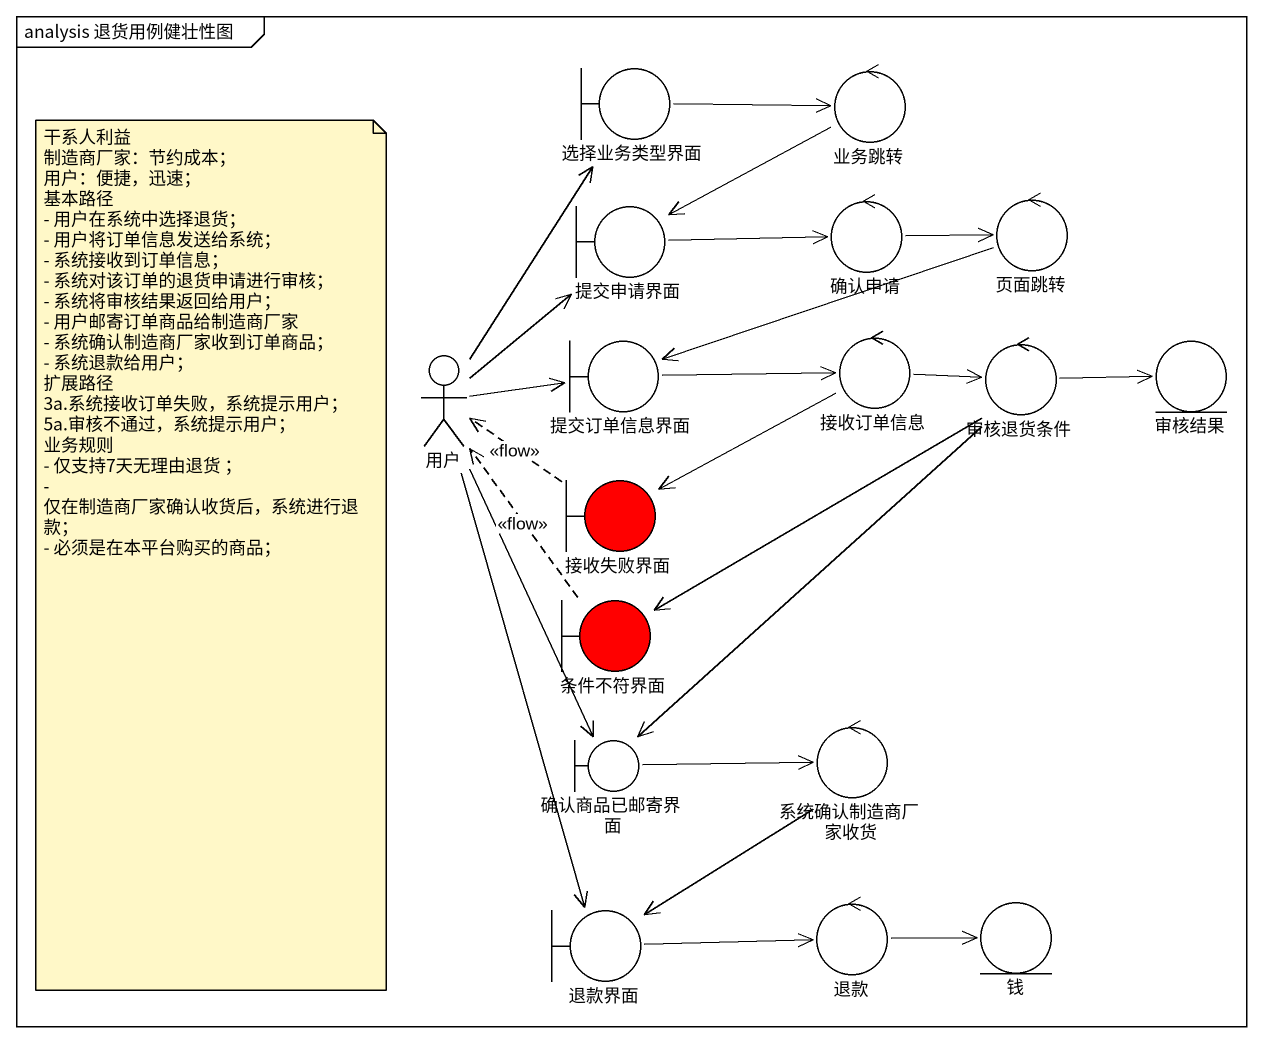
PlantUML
@startuml
mainframe analysis 退货用例健壮性图
boundary 选择业务类型界面
control 业务跳转
boundary 提交申请界面
control 确认申请
control 页面跳转
actor 用户
boundary 提交订单信息界面
control 接收订单信息
control 审核退货条件
entity 审核结果
boundary 接收失败界面 #FF0000
boundary 条件不符界面 #FF0000
boundary 确认商品已邮寄界面
control 系统确认制造商厂家收货
boundary 退款界面
control 退款
entity 钱
选择业务类型界面 -right-> 业务跳转
业务跳转 -left-> 提交申请界面
提交申请界面 -right-> 确认申请
确认申请 -right-> 页面跳转
页面跳转 -left-> 提交订单信息界面
用户 -up-> 选择业务类型界面
用户 -up-> 提交申请界面
用户 -right-> 提交订单信息界面
用户 --> 确认商品已邮寄界面
用户 --> 退款界面
提交订单信息界面 -right-> 接收订单信息
接收订单信息 -right-> 审核退货条件
接收订单信息 -left-> 接收失败界面
审核退货条件 -right-> 审核结果
审核退货条件 --> 条件不符界面
审核退货条件 --> 确认商品已邮寄界面
接收失败界面 .left.> 用户 : <<flow>>
条件不符界面 .up.> 用户 : <<flow>>
确认商品已邮寄界面 -right-> 系统确认制造商厂家收货
系统确认制造商厂家收货 --> 退款界面
退款界面 -right-> 退款
退款 -right-> 钱
note as N1
  干系人利益
  制造商厂家：节约成本；
  用户：便捷，迅速；
  基本路径
  - 用户在系统中选择退货；
  - 用户将订单信息发送给系统；
  - 系统接收到订单信息；
  - 系统对该订单的退货申请进行审核；
  - 系统将审核结果返回给用户；
  - 用户邮寄订单商品给制造商厂家
  - 系统确认制造商厂家收到订单商品；
  - 系统退款给用户；
  扩展路径
  3a.系统接收订单失败，系统提示用户；
  5a.审核不通过，系统提示用户；
  业务规则
  - 仅支持7天无理由退货 ；
  - 仅在制造商厂家确认收货后，系统进行退款；
  - 必须是在本平台购买的商品；
end note
@enduml
